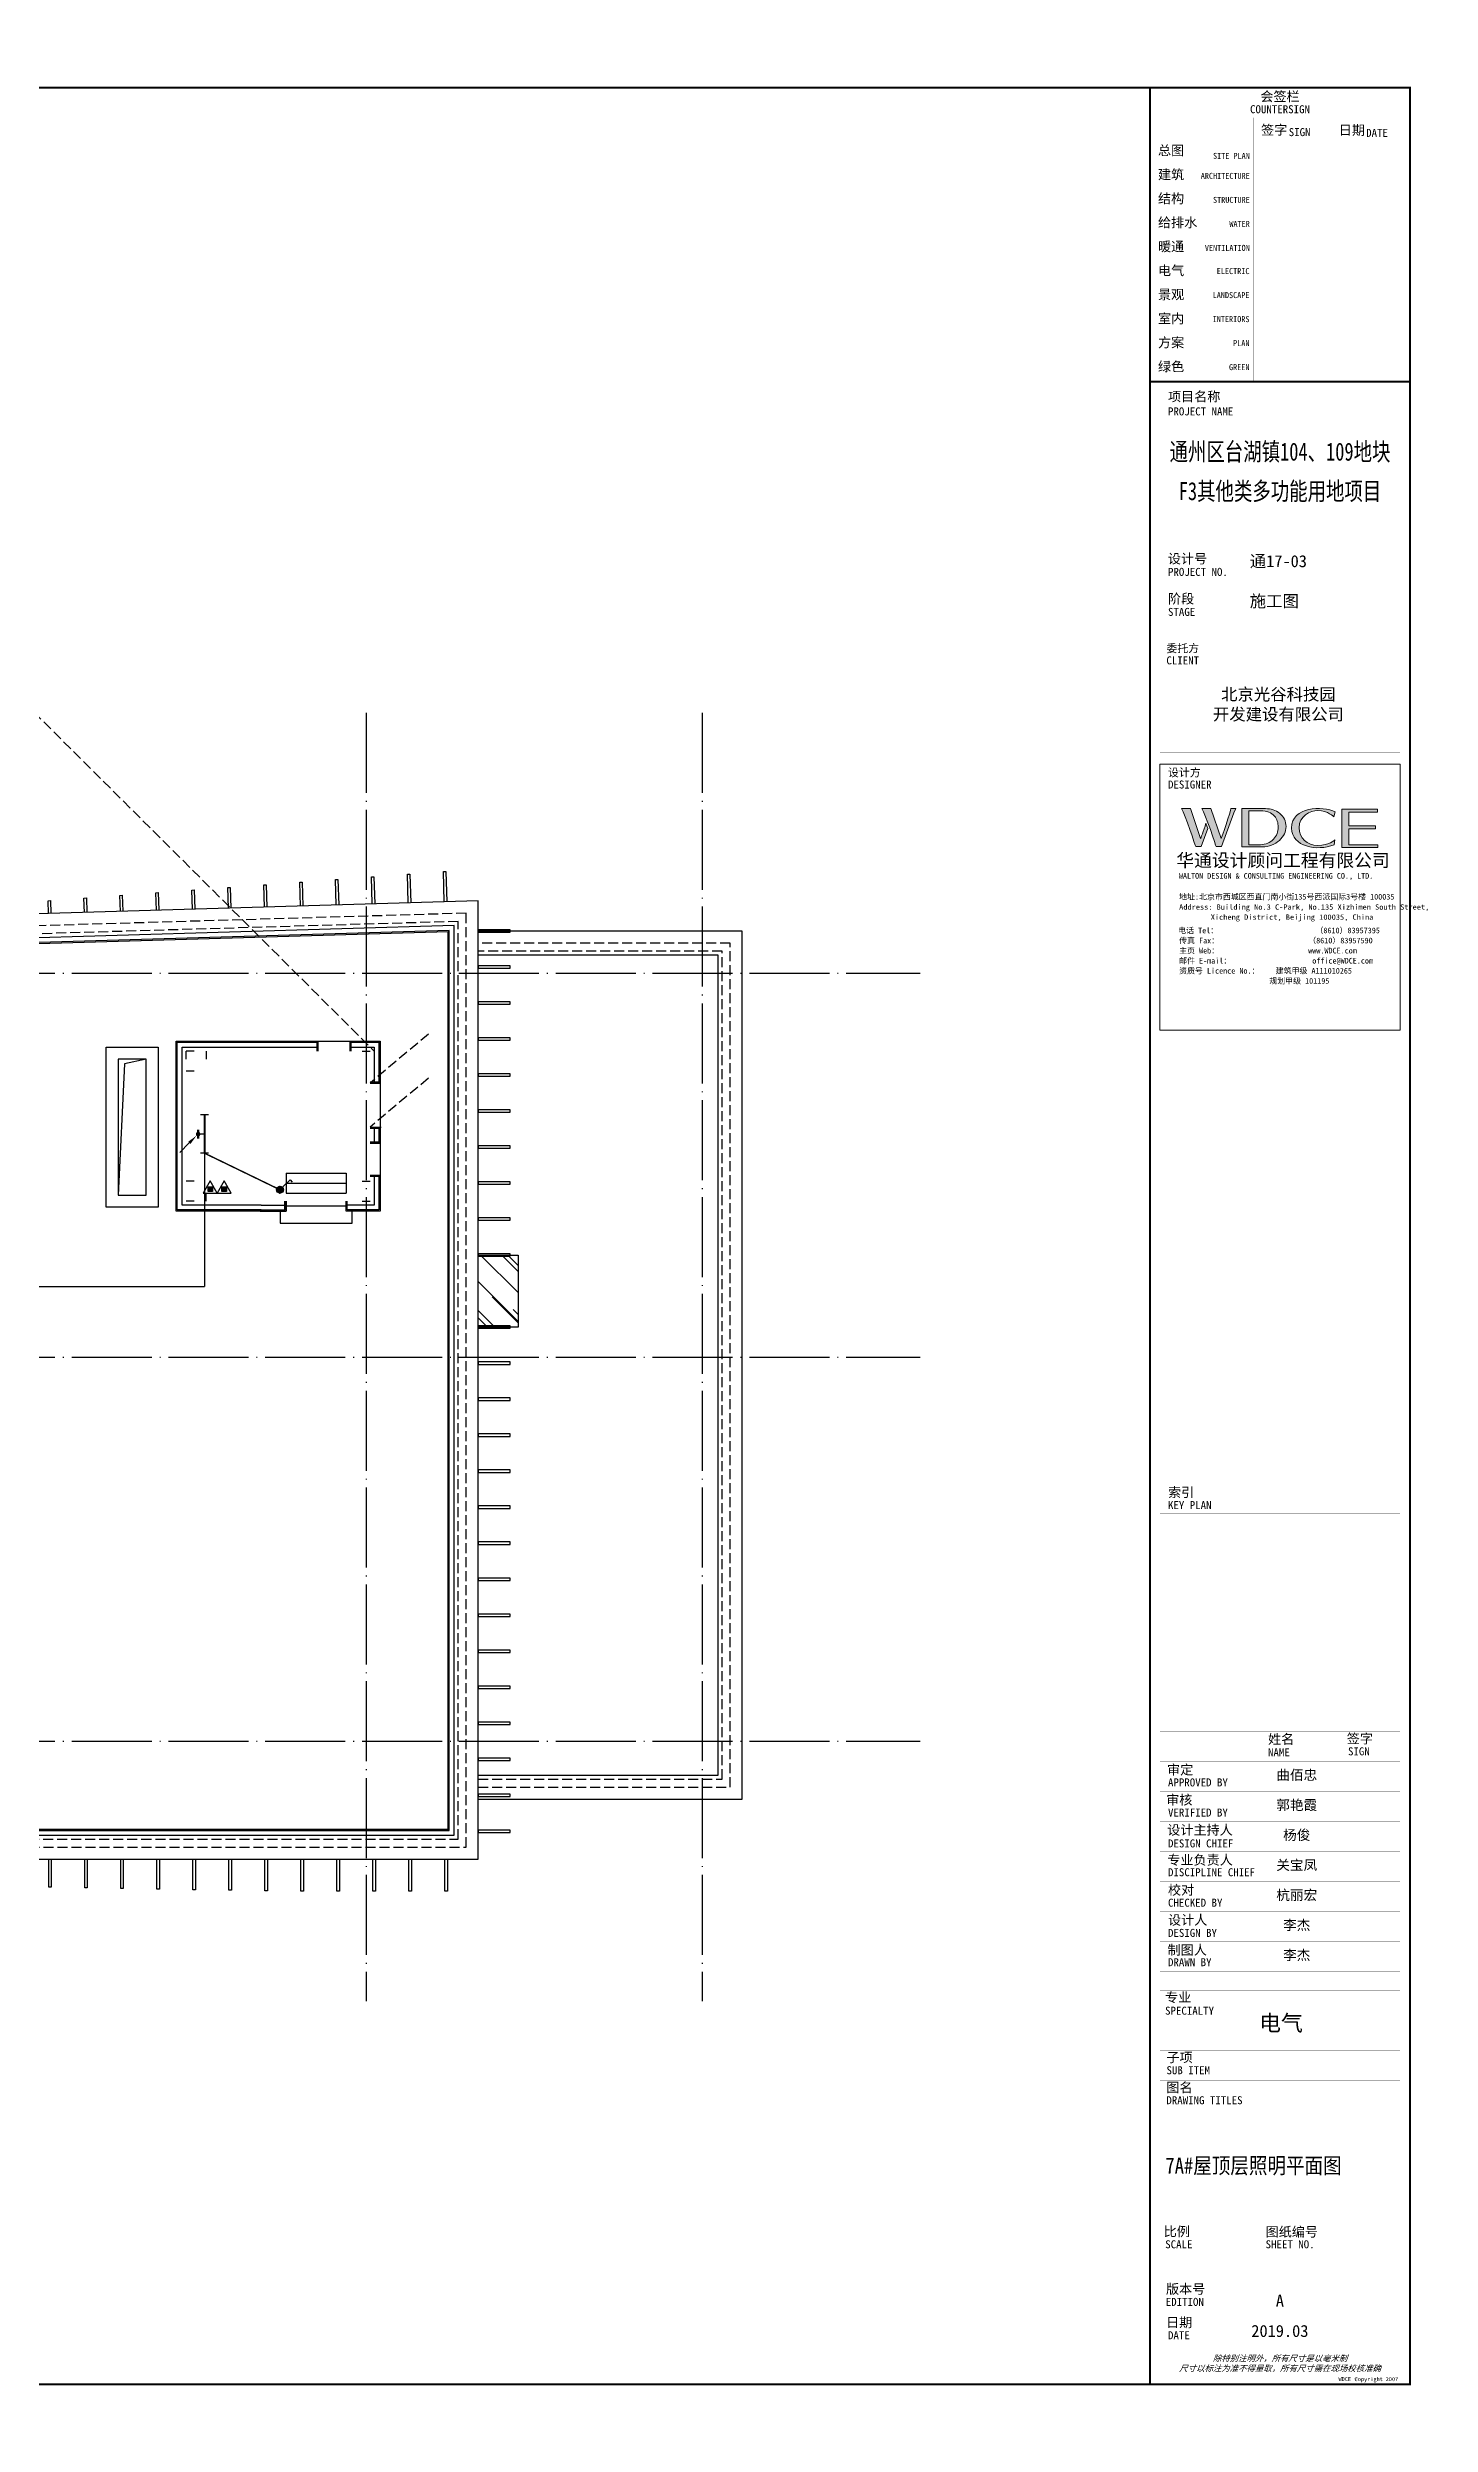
# Model space of a CAD drawing. Extents: x -2209072 to 495824, y -92434 to 572724.
# Drawn here: x -58083 to -23514, y 434308 to 493713 of the extents above; entities that cross this region are included whole.
import ezdxf
from ezdxf.enums import TextEntityAlignment as Align

# ---------------------------------------------------------------- set-up
doc = ezdxf.new("R2010")
doc.units = 0
doc.header["$LTSCALE"] = 1000
doc.header["$MEASUREMENT"] = 0
for name, pattern in [('DASH', [0.35, 0.25, -0.1]), ('X-104 6#7#平面$0$104-1112 结构$0$$AUDIT_BAD_LTYPE1', [0]), ('X-104 6#7#平面$0$DASH', [0.35, 0.25, -0.1]), ('X-104 6#7#平面$0$DOTE', [2.42, 2, -0.2, 0.02, -0.2])]:
    doc.linetypes.add(name, pattern=pattern)
doc.layers.get('0').update_dxf_attribs({"linetype": 'CONTINUOUS'})
doc.layers.get('Defpoints').update_dxf_attribs({"linetype": 'CONTINUOUS'})
for name, color, linetype in [('EQUIP-照明', 3, 'CONTINUOUS'), ('LWIRE', 4, 'CONTINUOUS'), ('SHEET_TEXT', 7, 'CONTINUOUS'), ('TEL_TEXT', 3, 'CONTINUOUS'), ('WIRE-应急', 2, 'DASH'), ('X-104 6#7#平面$0$A-C_玻璃幕墙', 140, 'CONTINUOUS'), ('X-104 6#7#平面$0$A-C_窗', 140, 'CONTINUOUS'), ('X-104 6#7#平面$0$A-E_栏杆', 232, 'CONTINUOUS'), ('X-104 6#7#平面$0$A-E_楼梯', 171, 'CONTINUOUS'), ('X-104 6#7#平面$0$A-O_分水线', 127, 'CONTINUOUS'), ('X-104 6#7#平面$0$A-O_屋面', 201, 'CONTINUOUS'), ('X-104 6#7#平面$0$A-SUR_保温', 222, 'CONTINUOUS'), ('X-104 6#7#平面$0$A-SUR_看线', 231, 'CONTINUOUS'), ('X-104 6#7#平面$0$A-TECH_结构', 21, 'CONTINUOUS'), ('X-104 6#7#平面$0$A_AXIS-轴线', 36, 'X-104 6#7#平面$0$DOTE'), ('X-104 6#7#平面$0$EH_玻璃', 156, 'CONTINUOUS'), ('X-104 6#7#平面$0$EH_石材', 116, 'CONTINUOUS'), ('X-104 6#7#平面$0$EQUIP_消防-01', 7, 'CONTINUOUS'), ('字', 7, 'CONTINUOUS')]:
    doc.layers.add(name, color=color, linetype=linetype)
doc.layers.get('X-104 6#7#平面$0$A-O_分水线').off()
doc.styles.add('_TEL_DIM', font='SIMPLEX', dxfattribs={"width": 0.8, "height": 3.5, "bigfont": 'HZTXT'})
doc.styles.get("Standard").update_dxf_attribs({"font": 'gbenor.shx', "bigfont": 'gbcbig.shx'})
doc.styles.add('华文细黑', font='STXIHEI.TTF')
doc.styles.add('图签信息$0$hwxh', font='STXIHEI.TTF')
doc.styles.add('图签信息$0$华文细黑', font='STXIHEI.TTF', dxfattribs={"height": 10})

# ---------------------------------------------------------------- blocks, each defined once
blk = doc.blocks.new('图框-A1')
for points, const_width in [([(0, 0), (841, 0), (841, 594), (0, 594)], 0.05), ([(766, 584), (25, 584), (25, 10), (766, 10)], 0.5)]:
    blk.add_lwpolyline(points, close=True, dxfattribs=dict(const_width=const_width))
blk = doc.blocks.new('图签信息$0$WDCE Copyright200X')
at = {"const_width": 0.016}
blk.add_lwpolyline([(-10.6, 1.26, 1), (-11.4, 1.26, 1)], format="xyb", close=True, dxfattribs=at)
at = {"style": '图签信息$0$华文细黑'}
for s, p in [('WDCE ', (-11.46, 0.5)), ('     Copyright ', (-3.51, 0.5))]:
    blk.add_text(s, height=1, dxfattribs=at).set_placement(p, align=Align.BOTTOM_RIGHT)
blk.add_text('c', height=0.6, dxfattribs=at).set_placement((-11.04, 1.35), align=Align.MIDDLE_CENTER)
blk.add_attdef('200X', text='', height=1, dxfattribs=at).set_placement((-0.45, 0.5), align=Align.BOTTOM_RIGHT)
blk = doc.blocks.new('图签信息$0$logo2')
h = blk.add_hatch(color=7)
h.paths.add_polyline_path([(19.02, -7.36), (15.84, -7.36), (15.84, -3.97), (18.97, -3.97), (18.97, -4.24), (16.46, -4.24), (16.46, -5.45), (18.81, -5.45), (18.81, -5.69), (16.47, -5.69), (16.47, -7.12), (19.02, -7.12)])
edge = h.paths.add_edge_path()
edge.add_spline(control_points=[(15.26, -4.21), (15.26, -4.21), (15.13, -4.65), (15.13, -4.65), (15.13, -4.65), (14.62, -4.1), (13.73, -4.1), (13.04, -4.1), (12.07, -4.54), (12.08, -5.62), (12.08, -6.49), (12.77, -7.16), (13.73, -7.17), (14.66, -7.17), (15.23, -6.68), (15.23, -6.68), (15.23, -6.68), (15.16, -7.11), (15.16, -7.11), (13.63, -7.7), (11.42, -7.29), (11.41, -5.64), (11.4, -3.72), (14.16, -3.66), (15.26, -4.21)], knot_values=[0, 0, 0, 0, 1, 1, 1, 2, 2, 2, 3, 3, 3, 4, 4, 4, 5, 5, 5, 6, 6, 6, 7, 7, 7, 8, 8, 8, 8], degree=3, periodic=0)
edge = h.paths.add_edge_path(flags=16)
edge.add_spline(control_points=[(10.23, -5.57), (10.23, -5.16), (10.12, -4.83), (9.9, -4.58), (9.63, -4.27), (9.23, -4.12), (8.69, -4.12), (8.69, -4.12), (7.64, -4.12), (7.64, -4.12), (7.64, -4.12), (7.64, -7.1), (7.64, -7.1), (7.64, -7.1), (8.66, -7.1), (8.66, -7.1), (9.13, -7.1), (9.52, -6.93), (9.82, -6.6), (10.09, -6.31), (10.23, -5.96), (10.23, -5.57)], knot_values=[0, 0, 0, 0, 1, 1, 1, 2, 2, 2, 3, 3, 3, 4, 4, 4, 5, 5, 5, 6, 6, 6, 7, 7, 7, 7], degree=3, periodic=0)
edge = h.paths.add_edge_path()
edge.add_spline(control_points=[(10.92, -5.51), (10.92, -5.96), (10.72, -6.37), (10.34, -6.72), (9.92, -7.1), (9.41, -7.29), (8.82, -7.29), (8.82, -7.29), (7.03, -7.29), (7.03, -7.29), (7.03, -7.29), (7.03, -3.92), (7.03, -3.92), (7.03, -3.92), (9.1, -3.92), (9.1, -3.92), (9.59, -3.92), (10.01, -4.06), (10.36, -4.34), (10.73, -4.64), (10.92, -5.03), (10.92, -5.51)], knot_values=[0, 0, 0, 0, 1, 1, 1, 2, 2, 2, 3, 3, 3, 4, 4, 4, 5, 5, 5, 6, 6, 6, 7, 7, 7, 7], degree=3, periodic=0)
at = {"lineweight": 0}
blk.add_lwpolyline([(19.02, -7.36), (15.84, -7.36), (15.84, -3.97), (18.97, -3.97), (18.97, -4.24), (16.46, -4.24), (16.46, -5.45), (18.81, -5.45), (18.81, -5.69), (16.47, -5.69), (16.47, -7.12), (19.02, -7.12), (19.02, -7.36)], dxfattribs=at)
for points, knots in [([(10.92, -5.51), (10.92, -5.96), (10.72, -6.37), (10.34, -6.72), (9.92, -7.1), (9.41, -7.29), (8.82, -7.29), (8.82, -7.29), (7.03, -7.29), (7.03, -7.29), (7.03, -7.29), (7.03, -3.92), (7.03, -3.92), (7.03, -3.92), (9.1, -3.92), (9.1, -3.92), (9.59, -3.92), (10.01, -4.06), (10.36, -4.34), (10.73, -4.64), (10.92, -5.03), (10.92, -5.51)], [0, 0, 0, 0, 1, 1, 1, 2, 2, 2, 3, 3, 3, 4, 4, 4, 5, 5, 5, 6, 6, 6, 7, 7, 7, 7]), ([(10.23, -5.57), (10.23, -5.16), (10.12, -4.83), (9.9, -4.58), (9.63, -4.27), (9.23, -4.12), (8.69, -4.12), (8.69, -4.12), (7.64, -4.12), (7.64, -4.12), (7.64, -4.12), (7.64, -7.1), (7.64, -7.1), (7.64, -7.1), (8.66, -7.1), (8.66, -7.1), (9.13, -7.1), (9.52, -6.93), (9.82, -6.6), (10.09, -6.31), (10.23, -5.96), (10.23, -5.57)], [0, 0, 0, 0, 1, 1, 1, 2, 2, 2, 3, 3, 3, 4, 4, 4, 5, 5, 5, 6, 6, 6, 7, 7, 7, 7]), ([(15.26, -4.21), (15.26, -4.21), (15.13, -4.65), (15.13, -4.65), (15.13, -4.65), (14.62, -4.1), (13.73, -4.1), (13.04, -4.1), (12.07, -4.54), (12.08, -5.62), (12.08, -6.49), (12.77, -7.16), (13.73, -7.17), (14.66, -7.17), (15.23, -6.68), (15.23, -6.68), (15.23, -6.68), (15.16, -7.11), (15.16, -7.11), (13.63, -7.7), (11.42, -7.29), (11.41, -5.64), (11.4, -3.72), (14.16, -3.66), (15.26, -4.21)], [0, 0, 0, 0, 1, 1, 1, 2, 2, 2, 3, 3, 3, 4, 4, 4, 5, 5, 5, 6, 6, 6, 7, 7, 7, 8, 8, 8, 8])]:
    blk.add_open_spline(points, degree=3, knots=knots, dxfattribs=at)
blk = doc.blocks.new('图签信息$0$logo1')
h = blk.add_hatch(color=8)
edge = h.paths.add_edge_path()
edge.add_spline(control_points=[(3.86, -5.21), (3.63, -5.88), (3.39, -6.56), (3.39, -6.56), (3.39, -6.56), (2.5, -3.91), (2.5, -3.91), (2.5, -3.91), (1.8, -3.91), (1.69, -3.91), (2.02, -4.39), (2.95, -7.27), (2.95, -7.27), (2.95, -7.27), (3.44, -7.27), (3.44, -7.27), (3.44, -7.27), (4.03, -5.66), (4.03, -5.66), (4.03, -5.66), (3.86, -5.21), (3.86, -5.21)], knot_values=[0, 0, 0, 0, 1, 1, 1, 2, 2, 2, 3, 3, 3, 4, 4, 4, 5, 5, 5, 6, 6, 6, 7, 7, 7, 7], degree=3, periodic=0)
h = blk.add_hatch(color=7)
edge = h.paths.add_edge_path()
edge.add_spline(control_points=[(6.04, -3.91), (6.09, -4.1), (5.2, -6.56), (5.2, -6.56), (5.2, -6.56), (4.3, -3.91), (4.3, -3.91), (4.3, -3.91), (3.6, -3.91), (3.49, -3.91), (3.82, -4.39), (4.75, -7.27), (4.75, -7.27), (4.75, -7.27), (5.24, -7.27), (5.24, -7.27), (5.24, -7.27), (6.33, -4.3), (6.33, -4.3), (6.33, -4.3), (6.48, -3.91), (6.48, -3.91), (6.48, -3.91), (6.21, -3.91), (6.04, -3.91)], knot_values=[0, 0, 0, 0, 1, 1, 1, 2, 2, 2, 3, 3, 3, 4, 4, 4, 5, 5, 5, 6, 6, 6, 7, 7, 7, 8, 8, 8, 8], degree=3, periodic=0)
at = {"color": 8, "lineweight": 0}
blk.add_open_spline([(3.86, -5.21), (3.63, -5.88), (3.39, -6.56), (3.39, -6.56), (3.39, -6.56), (2.5, -3.91), (2.5, -3.91), (2.5, -3.91), (1.8, -3.91), (1.69, -3.91), (2.02, -4.39), (2.95, -7.27), (2.95, -7.27), (2.95, -7.27), (3.44, -7.27), (3.44, -7.27), (3.44, -7.27), (4.03, -5.66), (4.03, -5.66), (4.03, -5.66), (3.86, -5.21), (3.86, -5.21)], degree=3, knots=[0, 0, 0, 0, 1, 1, 1, 2, 2, 2, 3, 3, 3, 4, 4, 4, 5, 5, 5, 6, 6, 6, 7, 7, 7, 7], dxfattribs=at)
at = {"lineweight": 0}
blk.add_open_spline([(6.04, -3.91), (6.09, -4.1), (5.2, -6.56), (5.2, -6.56), (5.2, -6.56), (4.3, -3.91), (4.3, -3.91), (4.3, -3.91), (3.6, -3.91), (3.49, -3.91), (3.82, -4.39), (4.75, -7.27), (4.75, -7.27), (4.75, -7.27), (5.24, -7.27), (5.24, -7.27), (5.24, -7.27), (6.33, -4.3), (6.33, -4.3), (6.33, -4.3), (6.48, -3.91), (6.48, -3.91), (6.48, -3.91), (6.21, -3.91), (6.04, -3.91)], degree=3, knots=[0, 0, 0, 0, 1, 1, 1, 2, 2, 2, 3, 3, 3, 4, 4, 4, 5, 5, 5, 6, 6, 6, 7, 7, 7, 8, 8, 8, 8], dxfattribs=at)
blk.add_blockref('图签信息$0$logo2', (0, 0))
blk = doc.blocks.new('图签信息$0$时间-logo')
at = {"layer": 'Defpoints', "lineweight": 0}
blk.add_lwpolyline([(0, -23.46), (-21.17, -23.46), (-21.17, 0), (0, 0), (0, -23.46)], dxfattribs=at)
blk.add_blockref('图签信息$0$logo1', (-20.97, 0))
at = {"style": '图签信息$0$hwxh'}
for s, height, p in [('华通设计顾问工程有限公司 ', 1.15, (-19.73, -9.05)), ('WALTON DESIGN & CONSULTING ENGINEERING CO., LTD.', 0.5, (-19.5, -10.1)), ('Address: Building No.3 C-Park, No.135 Xizhimen South Street, ', 0.47, (-19.48, -12.83)), ('地址:北京市西城区西直门南小街135号西派国际3号楼 100035', 0.5, (-19.48, -11.94)), ('电话 Tel：                        （8610）83957395 ', 0.5, (-19.56, -14.91)), ('Xicheng District, Beijing 100035, China ', 0.47, (-16.69, -13.72)), ('传真 Fax：                      （8610）83957590 ', 0.5, (-19.48, -15.8)), ('主页 Web：                      www.WDCE.com ', 0.5, (-19.48, -16.69)), ('资质号 Licence No.：    建筑甲级 A111010265 ', 0.5, (-19.48, -18.47)), ('邮件 E-mail：                    office@WDCE.com ', 0.5, (-19.48, -17.58)), ('   规划甲级 101195', 0.5, (-12.6, -19.36))]:
    blk.add_text(s, height=height, dxfattribs=at).set_placement(p)
blk = doc.blocks.new('图签信息')
at = {"const_width": 0.5}
for points in [[(-65, 574), (-65, 500.5), (0, 500.5), (0, 574)], [(-65, 0), (0, 0), (0, 500.5), (-65, 500.5)]]:
    blk.add_lwpolyline(points, close=True, dxfattribs=at)
at = {"const_width": 0.05}
for points in [[(-65, 566.5), (0, 566.5)], [(-39.14, 566.5), (-39.14, 500.5)], [(-19.1, 566.5), (-19.1, 500.5)], [(-65, 560.5), (0, 560.5)], [(-65, 554.5), (0, 554.5)], [(-65, 548.5), (0, 548.5)], [(-65, 542.5), (0, 542.5)], [(-65, 536.5), (0, 536.5)], [(-65, 530.5), (0, 530.5)], [(-65, 524.5), (0, 524.5)], [(-65, 518.5), (0, 518.5)], [(-65, 512.5), (0, 512.5)], [(-65, 512.5), (0, 512.5)], [(-65, 506.5), (0, 506.5)], [(-65, 500.5), (0, 500.5)], [(-62.5, 450.87), (-2.5, 450.87)], [(-62.5, 440.87), (-2.5, 440.87)], [(-2.5, 407.85), (-2.5, 436.12), (-62.5, 436.12), (-62.5, 407.85)], [(-62.5, 407.85), (-2.5, 407.85)], [(-62.5, 404.92), (-62.5, 227.83)], [(-62.5, 404.92), (-2.5, 404.92)], [(-62.5, 227.83), (-2.5, 227.83), (-2.5, 404.92)], [(-57.5, 338.36), (-7.5, 338.36)], [(-57.5, 288.83), (-7.5, 288.83)], [(-57.5, 234.85), (-7.5, 234.85)], [(-62.5, 227.83), (-2.5, 227.83)], [(-62.5, 217.74), (-2.5, 217.74)], [(-62.5, 103.26), (-2.5, 103.26), (-2.5, 163.26), (-62.5, 163.26), (-62.5, 103.26)], [(-37.5, 163.26), (-37.5, 103.26)], [(-20, 163.26), (-20, 103.26)], [(-62.5, 155.76), (-2.5, 155.76)], [(-62.5, 148.26), (-2.5, 148.26)], [(-62.5, 140.76), (-2.5, 140.76)], [(-62.5, 133.26), (-2.5, 133.26)], [(-62.5, 125.76), (-2.5, 125.76)], [(-62.5, 118.26), (-2.5, 118.26)], [(-62.5, 110.76), (-2.5, 110.76)], [(-62.5, 98.5), (-2.5, 98.5), (-2.5, 10), (-62.5, 10), (-62.5, 98.5)], [(-62.5, 83.5), (-2.5, 83.5)], [(-62.5, 76), (-2.5, 76)], [(-62.5, 40), (-2.5, 40)], [(-37.5, 40), (-37.5, 26)], [(-62.5, 26), (-2.5, 26)], [(-62.5, 18), (-2.5, 18)]]:
    blk.add_lwpolyline(points, dxfattribs=at)
at = {"ltscale": 0.001, "xscale": 2.834689937531525, "yscale": 2.834689937531525, "zscale": 2.834689937531525}
blk.add_blockref('图签信息$0$时间-logo', (-2.5, 404.92), dxfattribs=at)
blk.add_blockref('图签信息$0$WDCE Copyright200X', (-2.5, 0)).add_auto_attribs({'200X': '2007'})
at = {"style": '图签信息$0$华文细黑'}
for s, height, p in [('会签栏', 2.4, (-32.5, 573)), ('COUNTERSIGN', 2, (-32.5, 569.6))]:
    blk.add_text(s, height=height, dxfattribs=at).set_placement(p, align=Align.TOP_CENTER)
for s, height, p in [('签字', 2.4, (-37.22, 564.63)), ('日期', 2.4, (-17.79, 564.58)), ('总图', 2.4, (-63, 559.5)), ('SIGN', 2, (-30.32, 563.88)), ('DATE', 2, (-10.96, 563.7)), ('建筑', 2.4, (-63, 553.5)), ('结构', 2.4, (-63, 547.5)), ('给排水', 2.4, (-63, 541.5)), ('暖通', 2.4, (-63, 535.5)), ('电气', 2.4, (-63, 529.5)), ('景观', 2.4, (-63, 523.5)), ('室内', 2.4, (-63, 517.5)), ('方案', 2.4, (-63, 511.5)), ('绿色', 2.4, (-63, 505.5)), ('项目名称', 2.4, (-60.5, 498)), ('PROJECT NAME', 2, (-60.5, 494.08)), ('设计号', 2.4, (-60.54, 457.48)), ('PROJECT NO.', 2, (-60.5, 453.97)), ('阶段', 2.4, (-60.5, 447.47)), ('STAGE', 2, (-60.5, 443.97)), ('委托方', 2, (-60.9, 434.86)), ('CLIENT', 2, (-60.9, 431.86)), ('设计方', 2, (-60.5, 403.83)), ('DESIGNER', 2, (-60.5, 400.83)), ('KEY PLAN', 2, (-60.5, 220.74)), ('索引', 2.4, (-60.5, 224.14)), ('姓名', 2.4, (-35.5, 162.47)), ('签字', 2.4, (-15.81, 162.57)), ('审定', 2.4, (-60.73, 154.81)), ('NAME', 2, (-35.5, 158.96)), ('SIGN', 2, (-15.5, 159.2)), ('APPROVED BY', 2, (-60.5, 151.44)), ('审核', 2.4, (-60.95, 147.29)), ('VERIFIED BY', 2, (-60.5, 143.91)), ('设计主持人', 2.4, (-60.68, 139.76)), ('专业负责人', 2.4, (-60.67, 132.26)), ('DESIGN CHIEF', 2, (-60.5, 136.19)), ('校对', 2.4, (-60.5, 124.76)), ('DISCIPLINE CHIEF', 2, (-60.5, 128.98)), ('CHECKED BY', 2, (-60.5, 121.37)), ('设计人', 2.4, (-60.5, 117.26)), ('DESIGN BY', 2, (-60.5, 113.83)), ('制图人', 2.4, (-60.61, 109.76)), ('DRAWN BY', 2, (-60.5, 106.5)), ('专业', 2.4, (-61.23, 97.93)), ('SPECIALTY', 2, (-61.23, 94.38)), ('SUB ITEM', 2, (-60.88, 79.5)), ('子项', 2.4, (-60.88, 82.92)), ('DRAWING TITLES', 2, (-60.91, 72)), ('图名', 2.4, (-60.91, 75.41)), ('比例', 2.4, (-61.56, 39.42)), ('SCALE', 2, (-61.19, 36)), ('SHEET NO.', 2, (-36.1, 36)), ('图纸编号', 2.4, (-36.1, 39.32)), ('版本号', 2.4, (-61, 25.03)), ('EDITION', 2, (-61.06, 21.61)), ('日期', 2.4, (-61, 16.68)), ('DATE', 2, (-60.5, 13.26))]:
    blk.add_text(s, height=height, dxfattribs=at).set_placement(p, align=Align.TOP_LEFT)
for s, p in [('ARCHITECTURE', (-40.06, 552.7)), ('SITE PLAN', (-40.06, 557.7)), ('STRUCTURE', (-40.06, 546.7)), ('WATER', (-40.06, 540.7)), ('VENTILATION', (-40.06, 534.7)), ('ELECTRIC', (-40.14, 528.89)), ('LANDSCAPE', (-40.14, 522.89)), ('INTERIORS', (-40.14, 516.89)), ('PLAN', (-40.14, 510.89)), ('GREEN', (-40.14, 504.89))]:
    blk.add_text(s, height=1.5, dxfattribs=at).set_placement(p, align=Align.TOP_RIGHT)
at = {"color": 4, "style": '图签信息$0$华文细黑', "width": 0.75}
for s, p in [('通州区台湖镇104、109地块', (-32.5, 480.78)), ('F3其他类多功能用地项目', (-32.5, 470.91))]:
    blk.add_text(s, height=4.5, dxfattribs=at).set_placement(p, align=Align.CENTER)
at = {"color": 4, "style": '图签信息$0$华文细黑'}
for s, p in [('A', (-32.53, 19.4)), ('2019.03', (-32.53, 11.84))]:
    blk.add_text(s, height=3, dxfattribs=at).set_placement(p, align=Align.CENTER)
at = {"style": '图签信息$0$华文细黑', "oblique": 20}
for s, p in [('除特别注明外，所有尺寸是以毫米制', (-32.5, 6.5)), ('尺寸以标注为准不得量取，所有尺寸需在现场校核准确', (-32.5, 4))]:
    blk.add_text(s, height=1.5, dxfattribs=at).set_placement(p, align=Align.MIDDLE_CENTER)
at = {"color": 4, "ltscale": 0.001, "char_height": 3, "width": 58.4895, "style": '图签信息$0$华文细黑'}
for s, insert, attachment_point in [('通17-03', (-40.06, 455.51), 4), ('施工图', (-40.06, 445.51), 4), ('北京光谷科技园\\P开发建设有限公司', (-32.9, 419.71), 5)]:
    blk.add_mtext(s, dxfattribs=dict(at, insert=insert, attachment_point=attachment_point))
blk = doc.blocks.new('图签-A1')
at = {"color": 2}
blk.add_blockref('图签信息', (0, 0), dxfattribs=at)
blk = doc.blocks.new('X-104 6#7#平面$0$DFSGFGH')
at = {"layer": 'X-104 6#7#平面$0$A_AXIS-轴线'}
for p, q in [((0, 25700), (0, -6500)), ((8400, 25700), (8400, -6500)), ((16800, 25700), (16800, -6500)), ((25200, 25700), (25200, -6500)), ((33600, 25700), (33600, -6500)), ((42000, 25700), (42000, -6500)), ((50400, 25700), (50400, -6500))]:
    blk.add_line(p, q, dxfattribs=at)
for points in [[(-6500, 19200), (55852, 19200)], [(-6500, 9600), (55852, 9600)], [(-6500, 0), (55852, 0)]]:
    blk.add_lwpolyline(points, dxfattribs=at)
blk = doc.blocks.new('X-104 6#7#平面$0$DSGFG2122')
at = {"layer": 'X-104 6#7#平面$0$EH_玻璃'}
h = blk.add_hatch(dxfattribs=at)
h.set_pattern_fill('AR-RROOF', color=256, scale=600, angle=135)
h.set_pattern_definition([(135, (26400, -336999.94), (-1724.2092, 646.5784), [11430, -1524, 3810, -762]), (135, (25414, -336552.7), (-177.809, -1255.4398), [2286, -251.46, 4572, -571.5]), (135, (25672.6, -337188.53), (-3162.8462, 2440.8336), [6096, -1066.8, 3048, -762])])
h.paths.add_polyline_path([(-1000, -900), (-1000, 900), (0, 900), (0, -900)])
at = {"layer": 'X-104 6#7#平面$0$A-C_玻璃幕墙'}
blk.add_lwpolyline([(-1000, -900), (-1000, 900), (0, 900), (0, -900)], close=True, dxfattribs=at)
blk = doc.blocks.new('*U1369')
for p, q in [((1500, 500), (0, 500)), ((0, 500), (0, 0)), ((1500, 250), (0, 250)), ((1500, 0), (0, 0)), ((1500, 500), (1500, 0))]:
    blk.add_line(p, q)
blk = doc.blocks.new('X-104 6#7#平面$0$gsrjty')
at = {"layer": 'X-104 6#7#平面$0$A-C_玻璃幕墙'}
for points in [[(7803, 21371), (7829, 22025), (7889, 22023), (7863, 21368)], [(8702, 21335), (8728, 21974), (8788, 21972), (8762, 21332)], [(9602, 21298), (9627, 21923), (9687, 21920), (9662, 21296)], [(10501, 21262), (10525, 21872), (10585, 21869), (10561, 21260)], [(11400, 21226), (11424, 21820), (11484, 21818), (11460, 21224)], [(12299, 21190), (12323, 21769), (12383, 21767), (12359, 21187)], [(13199, 21153), (13221, 21718), (13281, 21716), (13259, 21151)], [(14098, 21117), (14120, 21667), (14180, 21664), (14158, 21115)], [(14997, 21081), (15019, 21616), (15079, 21613), (15057, 21079)], [(15896, 21045), (15917, 21564), (15977, 21562), (15956, 21042)], [(16796, 21009), (16816, 21513), (16876, 21511), (16856, 21006)], [(17695, 20972), (17715, 21462), (17775, 21460), (17755, 20970)], [(18594, 20936), (18613, 21411), (18673, 21408), (18654, 20934)], [(39456, 20846), (39439, 21406), (39499, 21408), (39516, 20848)], [(40357, 20873), (40344, 21473), (40404, 21474), (40417, 20875)], [(41255, 20899), (41236, 21539), (41296, 21541), (41315, 20901)], [(42155, 20926), (42135, 21605), (42195, 21607), (42215, 20928)], [(43054, 20952), (43033, 21672), (43093, 21674), (43114, 20954)], [(43954, 20979), (43931, 21738), (43991, 21740), (44014, 20980)], [(19494, 20900), (19512, 21360), (19572, 21357), (19553, 20898)], [(20393, 20864), (20411, 21308), (20471, 21306), (20453, 20861)], [(21292, 20828), (21309, 21257), (21369, 21255), (21352, 20825)], [(22191, 20791), (22208, 21206), (22268, 21204), (22251, 20789)], [(23091, 20755), (23107, 21155), (23167, 21152), (23151, 20753)], [(23990, 20719), (24005, 21104), (24065, 21101), (24050, 20717)], [(24889, 20683), (24904, 21052), (24964, 21050), (24949, 20680)], [(25788, 20647), (25803, 21001), (25863, 20999), (25848, 20644)], [(26688, 20610), (26701, 20950), (26761, 20948), (26748, 20608)], [(27587, 20574), (27600, 20899), (27660, 20896), (27647, 20572)], [(28486, 20538), (28499, 20848), (28559, 20845), (28546, 20535)], [(31359, 20608), (31353, 20808), (31413, 20810), (31419, 20610)], [(32259, 20635), (32252, 20875), (32312, 20876), (32319, 20636)], [(33158, 20661), (33150, 20941), (33210, 20943), (33218, 20663)], [(34058, 20688), (34049, 21007), (34109, 21009), (34118, 20689)], [(34958, 20714), (34947, 21074), (35007, 21076), (35018, 20716)], [(35857, 20741), (35846, 21140), (35906, 21142), (35917, 20742)], [(36757, 20767), (36744, 21207), (36804, 21209), (36817, 20769)], [(37657, 20793), (37642, 21273), (37702, 21275), (37717, 20795)], [(38556, 20820), (38541, 21340), (38601, 21341), (38616, 20822)], [(29560, 20555), (29557, 20675), (29616, 20677), (29620, 20557)], [(30460, 20582), (30455, 20742), (30515, 20743), (30520, 20584)]]:
    blk.add_lwpolyline(points, dxfattribs=at)
for points in [[(6599, 20280), (7399, 20280), (7399, 20220), (6599, 20220)], [(45599, 20280), (44799, 20280), (44799, 20220), (45599, 20220)], [(6599, 19380), (7399, 19380), (7399, 19320), (6599, 19320)], [(45599, 19380), (44799, 19380), (44799, 19320), (45599, 19320)], [(6599, 18480), (7399, 18480), (7399, 18420), (6599, 18420)], [(45599, 18480), (44799, 18480), (44799, 18420), (45599, 18420)], [(6599, 17580), (7399, 17580), (7399, 17520), (6599, 17520)], [(45599, 17580), (44799, 17580), (44799, 17520), (45599, 17520)], [(6599, 16680), (7399, 16680), (7399, 16620), (6599, 16620)], [(45599, 16680), (44799, 16680), (44799, 16620), (45599, 16620)], [(6599, 15780), (7399, 15780), (7399, 15720), (6599, 15720)], [(45599, 15780), (44799, 15780), (44799, 15720), (45599, 15720)], [(6599, 14880), (7399, 14880), (7399, 14820), (6599, 14820)], [(45599, 14880), (44799, 14880), (44799, 14820), (45599, 14820)], [(6599, 13980), (7399, 13980), (7399, 13920), (6599, 13920)], [(45599, 13980), (44799, 13980), (44799, 13920), (45599, 13920)], [(6599, 13080), (7399, 13080), (7399, 13020), (6599, 13020)], [(45599, 13080), (44799, 13080), (44799, 13020), (45599, 13020)], [(6599, 12180), (7399, 12180), (7399, 12120), (6599, 12120)], [(45599, 12180), (44799, 12180), (44799, 12120), (45599, 12120)], [(6599, 10380), (7399, 10380), (7399, 10320), (6599, 10320)], [(45599, 10380), (44799, 10380), (44799, 10320), (45599, 10320)], [(6599, 9480), (7399, 9480), (7399, 9420), (6599, 9420)], [(45599, 9480), (44799, 9480), (44799, 9420), (45599, 9420)], [(6599, 8580), (7399, 8580), (7399, 8520), (6599, 8520)], [(45599, 8580), (44799, 8580), (44799, 8520), (45599, 8520)], [(6599, 7680), (7399, 7680), (7399, 7620), (6599, 7620)], [(45599, 7680), (44799, 7680), (44799, 7620), (45599, 7620)], [(6599, 6780), (7399, 6780), (7399, 6720), (6599, 6720)], [(45599, 6780), (44799, 6780), (44799, 6720), (45599, 6720)], [(6599, 5880), (7399, 5880), (7399, 5820), (6599, 5820)], [(45599, 5880), (44799, 5880), (44799, 5820), (45599, 5820)], [(6599, 4980), (7399, 4980), (7399, 4920), (6599, 4920)], [(45599, 4980), (44799, 4980), (44799, 4920), (45599, 4920)], [(6599, 4080), (7399, 4080), (7399, 4020), (6599, 4020)], [(45599, 4080), (44799, 4080), (44799, 4020), (45599, 4020)], [(6599, 3180), (7399, 3180), (7399, 3120), (6599, 3120)], [(45599, 3180), (44799, 3180), (44799, 3120), (45599, 3120)], [(6599, 2280), (7399, 2280), (7399, 2220), (6599, 2220)], [(45599, 2280), (44799, 2280), (44799, 2220), (45599, 2220)], [(6599, 1380), (7399, 1380), (7399, 1320), (6599, 1320)], [(45599, 1380), (44799, 1380), (44799, 1320), (45599, 1320)], [(6599, 480), (7399, 480), (7399, 420), (6599, 420)], [(45599, 480), (44799, 480), (44799, 420), (45599, 420)], [(6599, -420), (7399, -420), (7399, -480), (6599, -480)], [(45599, -420), (44799, -420), (44799, -480), (45599, -480)], [(6599, -1320), (7399, -1320), (7399, -1380), (6599, -1380)], [(45599, -1320), (44799, -1320), (44799, -1380), (45599, -1380)], [(6599, -2220), (7399, -2220), (7399, -2280), (6599, -2280)], [(45599, -2220), (44799, -2220), (44799, -2280), (45599, -2280)], [(22370, -2950), (22430, -2950), (22430, -3455), (22370, -3455)], [(23270, -2950), (23330, -2950), (23330, -3470), (23270, -3470)], [(24170, -2950), (24230, -2950), (24230, -3485), (24170, -3485)], [(25070, -2950), (25130, -2950), (25130, -3500), (25070, -3500)], [(25970, -2950), (26030, -2950), (26030, -3515), (25970, -3515)], [(26870, -2950), (26930, -2950), (26930, -3530), (26870, -3530)], [(27770, -2950), (27830, -2950), (27830, -3545), (27770, -3545)], [(28670, -2950), (28730, -2950), (28730, -3560), (28670, -3560)], [(29570, -2950), (29630, -2950), (29630, -3575), (29570, -3575)], [(30470, -2950), (30530, -2950), (30530, -3590), (30470, -3590)], [(31370, -2950), (31430, -2950), (31430, -3605), (31370, -3605)], [(32270, -2950), (32330, -2950), (32330, -3620), (32270, -3620)], [(33170, -2950), (33230, -2950), (33230, -3635), (33170, -3635)], [(34070, -2950), (34130, -2950), (34130, -3650), (34070, -3650)], [(34970, -2950), (35030, -2950), (35030, -3665), (34970, -3665)], [(35870, -2950), (35930, -2950), (35930, -3680), (35870, -3680)], [(36771, -2950), (36831, -2950), (36831, -3695), (36771, -3695)], [(37671, -2950), (37731, -2950), (37731, -3710), (37671, -3710)], [(38571, -2950), (38631, -2950), (38631, -3725), (38571, -3725)], [(39471, -2950), (39531, -2950), (39531, -3740), (39471, -3740)], [(40371, -2950), (40431, -2950), (40431, -3750), (40371, -3750)], [(41271, -2950), (41331, -2950), (41331, -3750), (41271, -3750)], [(42171, -2950), (42231, -2950), (42231, -3750), (42171, -3750)], [(43071, -2950), (43131, -2950), (43131, -3750), (43071, -3750)], [(43971, -2950), (44031, -2950), (44031, -3750), (43971, -3750)], [(6599, -3120), (7399, -3120), (7399, -3180), (6599, -3180)], [(14374, -3532), (14314, -3537), (14340, -3886), (14399, -3882)], [(15272, -3467), (15212, -3472), (15235, -3796), (15295, -3792)], [(16169, -3402), (16110, -3406), (16131, -3706), (16191, -3702)], [(17067, -3337), (17007, -3341), (17027, -3616), (17087, -3611)], [(17965, -3272), (17905, -3276), (17923, -3526), (17983, -3521)], [(18862, -3207), (18802, -3211), (18819, -3436), (18879, -3431)], [(19760, -3142), (19700, -3146), (19715, -3346), (19774, -3341)], [(20658, -3076), (20598, -3081), (20610, -3255), (20670, -3251)], [(21555, -3011), (21495, -3016), (21506, -3165), (21566, -3161)], [(8091, -3988), (8031, -3993), (8069, -4517), (8129, -4512)], [(8988, -3923), (8928, -3928), (8965, -4427), (9025, -4422)], [(9886, -3858), (9826, -3863), (9861, -4336), (9920, -4332)], [(10784, -3793), (10724, -3797), (10756, -4246), (10816, -4242)], [(11681, -3728), (11621, -3732), (11652, -4156), (11712, -4152)], [(12579, -3663), (12519, -3667), (12548, -4066), (12608, -4062)], [(13477, -3598), (13417, -3602), (13444, -3976), (13504, -3972)]]:
    blk.add_lwpolyline(points, close=True, dxfattribs=at)
at = {"layer": 'X-104 6#7#平面$0$A-O_屋面'}
blk.add_line((22370, -2952), (7399, -2952), dxfattribs=at)
blk.add_lwpolyline([(44799, 21004), (28689, 20530), (7399, 21387), (7399, -4039), (22399, -2950), (44799, -2950)], close=True, dxfattribs=at)
for points in [[(20900, 20243), (7999, 20762), (7999, -2350), (22377, -2350), (44199, -2350), (44199, 20386), (30150, 19972)], [(30150, 19972), (28686, 19929), (24200, 20110)]]:
    blk.add_lwpolyline(points, dxfattribs=at)
at = {"layer": 'X-104 6#7#平面$0$A-TECH_结构', "linetype": 'X-104 6#7#平面$0$DASH'}
for p, q in [((21100, 19950), (21100, 20535)), ((24000, 19950), (24000, 20418)), ((22388, -2650), (7699, -2650))]:
    blk.add_line(p, q, dxfattribs=at)
blk.add_lwpolyline([(44499, 20695), (28687, 20230), (7699, 21075), (7699, -3716), (22388, -2650), (44499, -2650)], close=True, dxfattribs=at)
for points in [[(20900, 19950), (20900, 20343), (7899, 20867), (7899, -2450), (22381, -2450), (44299, -2450), (44299, 20489), (30150, 20072)], [(30150, 20072), (28686, 20029), (24200, 20210), (24200, 19950)]]:
    blk.add_lwpolyline(points, dxfattribs=at)
blk = doc.blocks.new('X-104 6#7#平面$0$$TWTSYS$00000546')
h = blk.add_hatch()
h.set_pattern_fill('ANSI31', color=256, scale=200, style=0)
h.set_pattern_definition([(45, (-38543.802, -6670.83), (-17.67767, 17.67767), [])])
h.paths.add_polyline_path([(-65, 174), (65, 174), (65, 44), (-65, 44)])
for points in [[(0, 344), (-198, 0), (198, 0)], [(-65, 174), (65, 174), (65, 44), (-65, 44)]]:
    blk.add_lwpolyline(points, close=True)
blk = doc.blocks.new('X-104 6#7#平面$0$灭火器2')
at = {"layer": 'X-104 6#7#平面$0$EQUIP_消防-01', "xscale": 0.88, "yscale": 0.88, "zscale": 0.88, "rotation": 90}
for p in [(-4049632, -27064), (-4049632, -27413)]:
    blk.add_blockref('X-104 6#7#平面$0$$TWTSYS$00000546', p, dxfattribs=at)
blk = doc.blocks.new('X-104 6#7#平面$0$A$C61334207')
at = {"layer": 'X-104 6#7#平面$0$EQUIP_消防-01', "rotation": 270}
blk.add_blockref('X-104 6#7#平面$0$灭火器2', (-26601, -3584547), dxfattribs=at)
blk = doc.blocks.new('X-104 6#7#平面')
for p, q in [((-54619, 468433), (-54619, 468633)), ((-54419, 468133), (-54619, 468133)), ((-54119, 468633), (-54119, 468433)), ((-54419, 465383), (-54619, 465383)), ((-50219, 465383), (-50019, 465383)), ((-54119, 464883), (-54119, 465083))]:
    blk.add_line(p, q)
for points in [[(-54419, 468633), (-54619, 468633)], [(-50219, 468633), (-50019, 468633)], [(-54419, 464883), (-54619, 464883)], [(-50219, 464883), (-50019, 464883)]]:
    blk.add_lwpolyline(points)
at = {"layer": 'X-104 6#7#平面$0$A-C_窗', "linetype": 'X-104 6#7#平面$0$DASH'}
for p, q in [((-48562, 469053), (-50019, 467833)), ((-48562, 467953), (-50019, 466733))]:
    blk.add_line(p, q, dxfattribs=at)
at = {"layer": 'X-104 6#7#平面$0$A-E_栏杆', "linetype": 'X-104 6#7#平面$0$104-1112 结构$0$$AUDIT_BAD_LTYPE1'}
for points in [[(-71519, 471518), (-84000, 472021), (-84000, 449153), (-48040, 449153), (-48040, 471645), (-63434, 471192), (-67619, 471361)], [(-71519, 471488), (-83970, 471989), (-83970, 449183), (-48070, 449183), (-48070, 471614), (-63434, 471162), (-67619, 471331)]]:
    blk.add_lwpolyline(points, dxfattribs=at)
at = {"layer": 'X-104 6#7#平面$0$A-E_楼梯'}
for p, q in [((-52119, 465083), (-50619, 465083)), ((-52119, 464763), (-50619, 464763))]:
    blk.add_line(p, q, dxfattribs=at)
blk.add_lwpolyline([(-52269, 464633), (-52269, 464333), (-50469, 464333), (-50469, 464633)], dxfattribs=at)
at = {"layer": 'X-104 6#7#平面$0$A-O_屋面', "linetype": 'X-104 6#7#平面$0$DASH'}
blk.add_line((-70326, 488962), (-49919, 468633), dxfattribs=at)
at = {"layer": 'X-104 6#7#平面$0$A-O_屋面'}
blk.add_lwpolyline([(-47318, 449933), (-40719, 449933), (-40719, 471633), (-47318, 471633)], dxfattribs=at)
at = {"layer": 'X-104 6#7#平面$0$A-SUR_保温'}
blk.add_line((-52739, 464783), (-52149, 464783), dxfattribs=at)
blk.add_lwpolyline([(-56620, 468733), (-55319, 468733), (-55319, 464733), (-56620, 464733)], close=True, dxfattribs=at)
for points in [[(-52739, 464783), (-54719, 464783), (-54719, 468733), (-51349, 468733)], [(-50489, 468733), (-49919, 468733), (-49919, 467863)], [(-49919, 466703), (-49919, 466363)], [(-49919, 465503), (-49919, 464783), (-50589, 464783)]]:
    blk.add_lwpolyline(points, dxfattribs=at)
at = {"layer": 'X-104 6#7#平面$0$A-SUR_看线'}
for points in [[(-47320, 449933), (-40720, 449933), (-40720, 471633), (-47320, 471633)], [(-47320, 450533), (-41320, 450533), (-41320, 471033), (-47320, 471033)]]:
    blk.add_lwpolyline(points, dxfattribs=at)
at = {"layer": 'X-104 6#7#平面$0$A-SUR_看线', "linetype": 'X-104 6#7#平面$0$DASH'}
for points in [[(-47320, 450233), (-41020, 450233), (-41020, 471333), (-47320, 471333)], [(-47320, 450433), (-41220, 450433), (-41220, 471133), (-47320, 471133)]]:
    blk.add_lwpolyline(points, dxfattribs=at)
at = {"layer": 'X-104 6#7#平面$0$A-TECH_结构'}
blk.add_lwpolyline([(-56320, 465033), (-55620, 465033), (-55620, 468433), (-56320, 468433)], close=True, dxfattribs=at)
blk.add_lwpolyline([(-55620, 468433), (-56159, 468311), (-56320, 465033)], dxfattribs=at)
at = {"layer": 'X-104 6#7#平面$0$EH_石材'}
for p, q in [((-51319, 468633), (-51319, 468883)), ((-50519, 468633), (-50519, 468883)), ((-52769, 464663), (-52769, 464633))]:
    blk.add_line(p, q, dxfattribs=at)
at = {"layer": 'X-104 6#7#平面$0$EH_石材', "linetype": 'X-104 6#7#平面$0$104-1112 结构$0$$AUDIT_BAD_LTYPE1'}
for p, q in [((-50019, 467863), (-49769, 467863)), ((-50019, 467833), (-49769, 467833)), ((-50019, 466733), (-49799, 466733)), ((-50019, 466703), (-49769, 466703)), ((-50019, 466363), (-49769, 466363)), ((-50019, 466333), (-49769, 466333)), ((-49799, 466733), (-49744, 466733)), ((-50019, 465533), (-49769, 465533)), ((-50019, 465503), (-49769, 465503))]:
    blk.add_line(p, q, dxfattribs=at)
at = {"layer": 'X-104 6#7#平面$0$EH_石材'}
for points in [[(-52709, 464633), (-54869, 464633), (-54869, 468883), (-49769, 468883), (-49769, 464633), (-50619, 464633), (-50619, 464883)], [(-52739, 464663), (-54839, 464663), (-54839, 468853), (-51349, 468853), (-51349, 468633)], [(-50489, 468633), (-50489, 468853), (-49799, 468853), (-49799, 467863)], [(-49799, 466703), (-49799, 466363)], [(-49799, 465503), (-49799, 464663), (-50589, 464663), (-50589, 464883)], [(-52769, 464663), (-52769, 464633), (-52119, 464633), (-52119, 464883)], [(-52739, 464663), (-52739, 464663), (-52149, 464663), (-52149, 464883)], [(-52119, 464883), (-52119, 464633), (-52709, 464633)]]:
    blk.add_lwpolyline(points, dxfattribs=at)
at = {"linetype": 'X-104 6#7#平面$0$104-1112 结构$0$$AUDIT_BAD_LTYPE1'}
blk.add_blockref('X-104 6#7#平面$0$A$C61334207', (0, 0), dxfattribs=at)
at = {"xscale": 100, "yscale": 100, "zscale": 100}
for name, p in [('图框-A1', (-107125, 434311)), ('图签-A1', (-24025, 435311))]:
    blk.add_blockref(name, p, dxfattribs=at)
for name in ['X-104 6#7#平面$0$DFSGFGH', 'X-104 6#7#平面$0$gsrjty', 'X-104 6#7#平面$0$gsrjty']:
    blk.add_blockref(name, (-92119, 451383))
at = {"layer": 'X-104 6#7#平面$0$A-E_楼梯', "xscale": -1}
blk.add_blockref('*U1369', (-50619, 465083), dxfattribs=at)
at = {"layer": 'X-104 6#7#平面$0$A-O_分水线'}
blk.add_blockref('X-104 6#7#平面$0$DSGFG2122', (-46320, 462633), dxfattribs=at)
blk = doc.blocks.new('$equip$00001164')
for p, q in [((-1.2, 0.66), (-1.2, 0.16)), ((-1.2, 0.41), (1.2, 0.41)), ((0, 0.41), (0, 0)), ((0, 0), (0, 0)), ((1.2, 0.66), (1.2, 0.16))]:
    blk.add_line(p, q)
at = {"const_width": 0.14}
for points in [[(-1.2, 0.41), (1.2, 0.41)], [(-0.28, 0), (0.28, 0)]]:
    blk.add_lwpolyline(points, dxfattribs=at)
for p in [(-1.2, 0.41), (0, 0.41), (0, 0), (1.2, 0.41)]:
    blk.add_point(p)
at = {"flags": 9}
blk.add_attdef('A', (0, 0), '', height=0.00002, dxfattribs=at)
blk = doc.blocks.new('$TelecSys$00000081')
for p, q in [((0.1, 0.1), (0.1, 0.1)), ((-1.15, -1.15), (-0.55, -0.55)), ((-0.1, -0.1), (-0.1, -0.1))]:
    blk.add_line(p, q)
at = {"const_width": 0.142}
blk.add_lwpolyline([(0.07, 0, 1), (-0.07, 0, 1)], format="xyb", close=True, dxfattribs=at)
blk.add_solid([(-0.62, -0.48), (-0.48, -0.62), (-0.1, -0.1)])
at = {"width": 0.8, "flags": 9}
blk.add_attdef('A', (0, 0), '', height=0.00002, rotation=180, dxfattribs=at)
blk = doc.blocks.new('$equip$00001962')
for p, q in [((0.15, 0.36), (0.63, 0.83)), ((0.63, 0.83), (0.77, 0.69))]:
    blk.add_line(p, q)
blk.add_circle((0, 0.21), 0.208)
for p in [(-0.21, 0.21), (0, 0.42), (0, 0), (0.21, 0.21)]:
    blk.add_point(p)
for points in [[(-0.18, 0.31), (0.18, 0.31), (-0.21, 0.21), (0.21, 0.21)], [(-0.18, 0.1), (0.18, 0.1), (-0.21, 0.21), (0.21, 0.21)], [(-0.1, 0.39), (0.1, 0.39), (-0.18, 0.31), (0.18, 0.31)], [(-0.1, 0.03), (0.1, 0.03), (-0.18, 0.1), (0.18, 0.1)], [(0, 0.42), (0, 0.42), (-0.1, 0.39), (0.1, 0.39)], [(0, 0), (0, 0), (-0.1, 0.03), (0.1, 0.03)]]:
    blk.add_solid(points)
at = {"layer": 'TEL_TEXT', "style": '_TEL_DIM', "flags": 1}
blk.add_attdef('A', text='', height=0.00002, dxfattribs=at).set_placement((0, 0), align=Align.MIDDLE_CENTER)

msp = doc.modelspace()

# ---------------------------------------------------------------- linework, layer by layer
at = {"layer": 'WIRE-应急', "linetype": 'DASH', "const_width": 35}
for points in [[(-52272, 465166), (-54154, 466078)], [(-54154, 466078), (-54154, 462741)], [(-54154, 462741), (-73894, 462741)]]:
    msp.add_lwpolyline(points, dxfattribs=at)

# ---------------------------------------------------------------- block references
msp.add_blockref('X-104 6#7#平面', (0, 0))
at = {"layer": 'EQUIP-照明', "xscale": 400, "yscale": 400, "zscale": 400, "rotation": 270}
msp.add_blockref('$equip$00001164', (-54319, 466558), dxfattribs=at)
at = {"layer": 'EQUIP-照明', "xscale": 400, "yscale": 400, "zscale": 400}
msp.add_blockref('$equip$00001962', (-52272, 465083), dxfattribs=at)
at = {"layer": 'LWIRE', "xscale": 400, "yscale": 400, "zscale": 400}
msp.add_blockref('$TelecSys$00000081', (-54319, 466558), dxfattribs=at)

# ---------------------------------------------------------------- texts
at = {"layer": 'SHEET_TEXT', "style": '华文细黑'}
for tag, p in [('曲佰忠', (-26857, 450665)), ('郭艳霞', (-26857, 449915)), ('杨俊', (-26857, 449165)), ('关宝凤', (-26857, 448415)), ('杭丽宏', (-26857, 447665)), ('李杰', (-26857, 446915)), ('李杰', (-26857, 446165))]:
    msp.add_attdef(tag, text='', height=250, dxfattribs=at).set_placement(p, align=Align.TOP_CENTER)
at = {"layer": '字', "style": '华文细黑', "width": 0.85}
msp.add_text('7A#屋顶层照明平面图', height=400, dxfattribs=at).set_placement((-30138, 440579))
at = {"layer": '字', "insert": (-27251, 444320), "char_height": 400, "width": 78154.16, "attachment_point": 5, "style": '华文细黑'}
msp.add_mtext('电气', dxfattribs=at)

doc.saveas('drawing.dxf')
